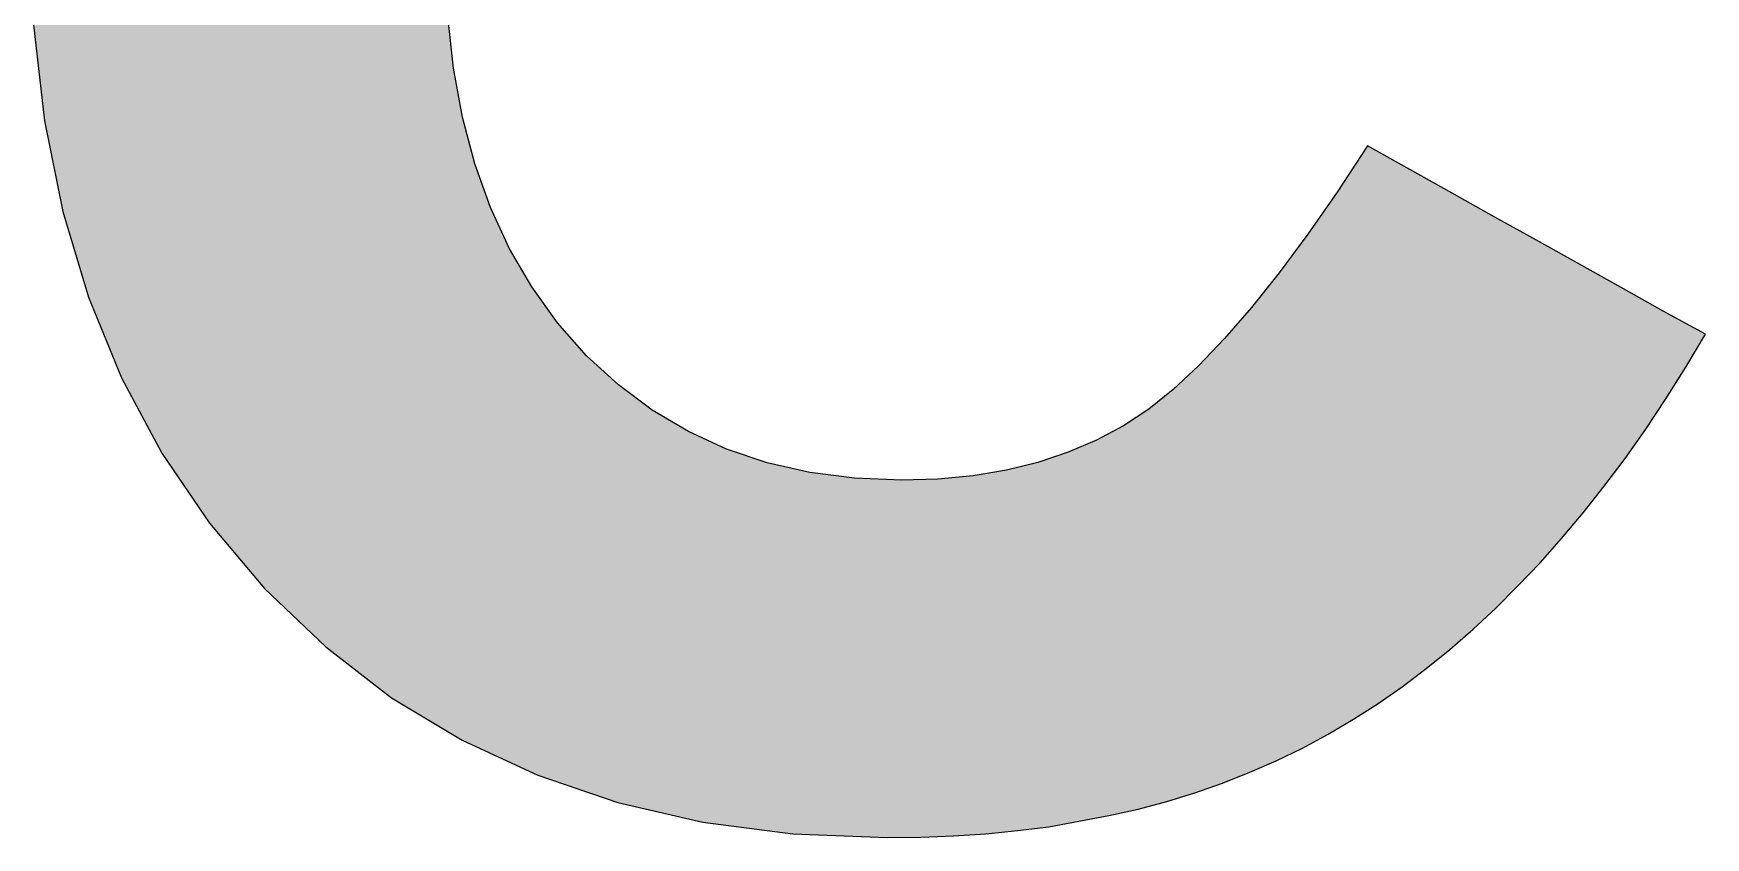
# Model space of a CAD drawing. Extents: x 198.6 to 210.1, y 62.9 to 66.
# Drawn here: x 208.827 to 210.14, y 63.573 to 64.205 of the extents above; entities that cross this region are included whole.
import ezdxf

# ---------------------------------------------------------------- set-up
doc = ezdxf.new("R2010")
doc.units = 0
doc.layers.add('LAYER_1', color=7, linetype='CONTINUOUS')

# ---------------------------------------------------------------- blocks, each defined once
blk = doc.blocks.new('*U10')
at = {"layer": 'LAYER_1', "color": 7}
for points in [[(209.1524, 63.6564), (209.1083, 64.905), (209.1524, 64.9325)], [(209.1083, 63.6829), (209.1004, 64.9001), (209.1083, 64.905)], [(209.1083, 63.6829), (209.1083, 64.905), (209.1524, 63.6564)], [(209.1004, 63.6891), (209.0567, 64.8651), (209.1004, 64.9001)], [(209.1004, 63.6891), (209.1004, 64.9001), (209.1083, 63.6829)], [(209.0567, 63.7229), (209.0499, 64.8598), (209.0567, 64.8651)], [(209.0567, 63.7229), (209.0567, 64.8651), (209.1004, 63.6891)], [(209.0499, 63.7293), (209.0086, 64.819), (209.0499, 64.8598)], [(209.0499, 63.7293), (209.0499, 64.8598), (209.0567, 63.7229)], [(209.0031, 63.7753), (208.9654, 64.7672), (209.0031, 64.8136)], [(209.0086, 63.7687), (209.0031, 64.8136), (209.0086, 64.819)], [(209.0031, 63.7753), (209.0031, 64.8136), (209.0086, 63.7687)], [(209.0086, 63.7687), (209.0086, 64.819), (209.0499, 63.7293)], [(208.9611, 63.8264), (208.928, 64.7112), (208.9611, 64.7619)], [(208.9654, 63.82), (208.9611, 64.7619), (208.9654, 64.7672)], [(208.9611, 63.8264), (208.9611, 64.7619), (208.9654, 63.82)], [(208.9654, 63.82), (208.9654, 64.7672), (209.0031, 63.7753)], [(208.9247, 63.8813), (208.8961, 64.6505), (208.9247, 64.7061)], [(208.928, 63.8752), (208.9247, 64.7061), (208.928, 64.7112)], [(208.9247, 63.8813), (208.9247, 64.7061), (208.928, 63.8752)], [(208.928, 63.8752), (208.928, 64.7112), (208.9611, 63.8264)], [(208.8941, 63.9395), (208.8703, 64.5866), (208.8941, 64.6465)], [(208.8961, 63.9344), (208.8941, 64.6465), (208.8961, 64.6505)], [(208.8941, 63.9395), (208.8941, 64.6465), (208.8961, 63.9344)], [(208.8961, 63.9344), (208.8961, 64.6505), (208.9247, 63.8813)], [(208.8689, 64.0024), (208.8501, 64.5189), (208.8689, 64.5831)], [(208.8703, 63.9978), (208.8689, 64.5831), (208.8703, 64.5866)], [(208.8689, 64.0024), (208.8689, 64.5831), (208.8703, 63.9978)], [(208.8703, 63.9978), (208.8703, 64.5866), (208.8941, 63.9395)], [(208.8493, 64.0692), (208.8357, 64.4467), (208.8493, 64.516)], [(208.8501, 64.065), (208.8493, 64.516), (208.8501, 64.5189)], [(208.8493, 64.0692), (208.8493, 64.516), (208.8501, 64.065)], [(208.8501, 64.065), (208.8501, 64.5189), (208.8689, 64.0024)], [(208.8353, 64.1393), (208.827, 64.3699), (208.8353, 64.445)], [(208.8357, 64.1363), (208.8353, 64.445), (208.8357, 64.4467)], [(208.8353, 64.1393), (208.8353, 64.445), (208.8357, 64.1363)], [(208.8357, 64.1363), (208.8357, 64.4467), (208.8493, 64.0692)], [(208.827, 64.2118), (208.827, 64.3699), (208.8353, 64.1393)], [(209.1524, 63.6564), (209.1524, 64.2186), (209.1547, 63.655)], [(209.1547, 63.655), (209.1547, 64.1981), (209.1569, 63.6537)], [(209.1569, 63.6537), (209.1569, 64.1777), (209.1638, 63.6495)], [(209.1638, 63.6495), (209.1638, 64.14), (209.164, 63.6494)], [(209.164, 63.6494), (209.164, 64.1391), (209.1735, 63.645)], [(209.8749, 63.6732), (209.8637, 64.0995), (209.8749, 64.1167)], [(209.1735, 63.645), (209.1735, 64.1038), (209.1738, 63.6449)], [(209.1738, 63.6449), (209.1738, 64.1025), (209.1776, 63.6431)], [(209.1776, 63.6431), (209.1776, 64.0919), (209.1821, 63.641)], [(209.8637, 63.6661), (209.8511, 64.0802), (209.8637, 64.0995)], [(209.1821, 63.641), (209.1821, 64.0793), (209.186, 63.6392)], [(209.8511, 63.6586), (209.8439, 64.0698), (209.8511, 64.0802)], [(209.186, 63.6392), (209.186, 64.0681), (209.1869, 63.6388)], [(209.1869, 63.6388), (209.1869, 64.0662), (209.1924, 63.6362)], [(209.8439, 63.6543), (209.828, 64.0471), (209.8439, 64.0698)], [(209.1924, 63.6362), (209.1924, 64.0543), (209.1938, 63.6356)], [(209.1938, 63.6356), (209.1938, 64.0513), (209.1981, 63.6336)], [(209.1981, 63.6336), (209.1981, 64.042), (209.201, 63.6322)], [(209.201, 63.6322), (209.201, 64.0357), (209.2045, 63.6306)], [(209.8237, 63.6433), (209.8055, 64.0168), (209.8237, 64.0413)], [(209.828, 63.6457), (209.8237, 64.0413), (209.828, 64.0471)], [(209.2045, 63.6306), (209.2045, 64.0298), (209.211, 63.6276)], [(209.211, 63.6276), (209.211, 64.0187), (209.212, 63.6271)], [(209.212, 63.6271), (209.212, 64.0169), (209.2126, 63.6268)], [(209.2126, 63.6268), (209.2126, 64.016), (209.2182, 63.6242)], [(209.8032, 63.6333), (209.7837, 63.9895), (209.8032, 64.014)], [(209.8055, 63.6344), (209.8032, 64.014), (209.8055, 64.0168)], [(209.2182, 63.6242), (209.2182, 64.0063), (209.2186, 63.624)], [(209.2186, 63.624), (209.2186, 64.0057), (209.2231, 63.622)], [(209.2231, 63.622), (209.2231, 63.9995), (209.2256, 63.6211)], [(209.2256, 63.6211), (209.2256, 63.9958), (209.2336, 63.6184)], [(209.2336, 63.6184), (209.2336, 63.9847), (209.2349, 63.6179)], [(209.2349, 63.6179), (209.2349, 63.9828), (209.2387, 63.6166)], [(209.7824, 63.6244), (209.7626, 63.9651), (209.7824, 63.988)], [(209.7837, 63.625), (209.7824, 63.988), (209.7837, 63.9895)], [(209.2387, 63.6166), (209.2387, 63.9775), (209.2418, 63.6156)], [(209.2418, 63.6156), (209.2418, 63.974), (209.2504, 63.6127)], [(209.2504, 63.6127), (209.2504, 63.9642), (209.2506, 63.6126)], [(209.2506, 63.6126), (209.2506, 63.964), (209.2596, 63.6096)], [(209.761, 63.6158), (209.7421, 63.9437), (209.761, 63.9635)], [(209.7626, 63.6164), (209.761, 63.9635), (209.7626, 63.9651)], [(209.2596, 63.6096), (209.2596, 63.9538), (209.2615, 63.6089)], [(209.2615, 63.6089), (209.2615, 63.9517), (209.2689, 63.6064)], [(209.2689, 63.6064), (209.2689, 63.9449), (209.2742, 63.6046)], [(209.7421, 63.6091), (209.7393, 63.9411), (209.7421, 63.9437)], [(209.2742, 63.6046), (209.2742, 63.94), (209.2761, 63.604)], [(209.2761, 63.604), (209.2761, 63.9383), (209.2785, 63.6032)], [(209.2785, 63.6032), (209.2785, 63.9361), (209.2861, 63.6006)], [(209.7393, 63.6082), (209.7223, 63.9251), (209.7393, 63.9411)], [(209.2861, 63.6006), (209.2861, 63.9292), (209.2865, 63.6005)], [(209.2865, 63.6005), (209.2865, 63.9289), (209.2887, 63.6)], [(209.2887, 63.6), (209.2887, 63.9272), (209.2892, 63.5999)], [(209.2892, 63.5999), (209.2892, 63.9269), (209.2992, 63.5976)], [(209.2992, 63.5976), (209.2992, 63.9194), (209.3099, 63.5951)], [(209.7171, 63.6013), (209.703, 63.9096), (209.7171, 63.921)], [(209.7223, 63.6029), (209.7171, 63.921), (209.7223, 63.9251)], [(209.3099, 63.5951), (209.3099, 63.9114), (209.3131, 63.5943)], [(209.3131, 63.5943), (209.3131, 63.9089), (209.3175, 63.5933)], [(209.3175, 63.5933), (209.3175, 63.9064), (209.3209, 63.5925)], [(209.3209, 63.5925), (209.3209, 63.9043), (209.3278, 63.5909)], [(209.6947, 63.5954), (209.6832, 63.8965), (209.6947, 63.9042)], [(209.703, 63.5976), (209.6947, 63.9042), (209.703, 63.9096)], [(209.3278, 63.5909), (209.3278, 63.9002), (209.3323, 63.5899)], [(209.3323, 63.5899), (209.3323, 63.8975), (209.3393, 63.5882)], [(209.3393, 63.5882), (209.3393, 63.8933), (209.3414, 63.5877)], [(209.3414, 63.5877), (209.3414, 63.8921), (209.3438, 63.5872)], [(209.3438, 63.5872), (209.3438, 63.8909), (209.3528, 63.5851)], [(209.6832, 63.5928), (209.6716, 63.8903), (209.6832, 63.8965)], [(209.3528, 63.5851), (209.3528, 63.8869), (209.3557, 63.5847)], [(209.3557, 63.5847), (209.3557, 63.8855), (209.3586, 63.5844)], [(209.3586, 63.5844), (209.3586, 63.8842), (209.3665, 63.5833)], [(209.3665, 63.5833), (209.3665, 63.8806), (209.3678, 63.5832)], [(209.3678, 63.5832), (209.3678, 63.88), (209.3715, 63.5827)], [(209.3715, 63.5827), (209.3715, 63.8783), (209.3802, 63.5816)], [(209.6482, 63.5858), (209.6397, 63.8759), (209.6482, 63.8794)], [(209.662, 63.5884), (209.6482, 63.8794), (209.662, 63.8852)], [(209.6716, 63.5903), (209.662, 63.8852), (209.6716, 63.8903)], [(209.3802, 63.5816), (209.3802, 63.8754), (209.3922, 63.5801)], [(209.3922, 63.5801), (209.3922, 63.8713), (209.3998, 63.5791)], [(209.3998, 63.5791), (209.3998, 63.8688), (209.4032, 63.5787)], [(209.4032, 63.5787), (209.4032, 63.8676), (209.4046, 63.5785)], [(209.4046, 63.5785), (209.4046, 63.8673), (209.4051, 63.5785)], [(209.4051, 63.5785), (209.4051, 63.8672), (209.4082, 63.5781)], [(209.4082, 63.5781), (209.4082, 63.8665), (209.417, 63.5769)], [(209.417, 63.5769), (209.417, 63.8645), (209.4234, 63.5761)], [(209.616, 63.5806), (209.6, 63.8639), (209.616, 63.8679)], [(209.6244, 63.5816), (209.616, 63.8679), (209.6244, 63.8707)], [(209.6397, 63.5843), (209.6244, 63.8707), (209.6397, 63.8759)], [(209.4234, 63.5761), (209.4234, 63.863), (209.4298, 63.5759)], [(209.4298, 63.5759), (209.4298, 63.8616), (209.4368, 63.5756)], [(209.4368, 63.5756), (209.4368, 63.86), (209.441, 63.5754)], [(209.441, 63.5754), (209.441, 63.8595), (209.4425, 63.5753)], [(209.4425, 63.5753), (209.4425, 63.8593), (209.4437, 63.5753)], [(209.4437, 63.5753), (209.4437, 63.8591), (209.4556, 63.5748)], [(209.4556, 63.5748), (209.4556, 63.8576), (209.4689, 63.5742)], [(209.4689, 63.5742), (209.4689, 63.8559), (209.472, 63.5741)], [(209.472, 63.5741), (209.472, 63.8555), (209.4809, 63.5737)], [(209.4809, 63.5737), (209.4809, 63.8551), (209.4811, 63.5737)], [(209.4811, 63.5737), (209.4811, 63.8551), (209.4813, 63.5737)], [(209.4813, 63.5737), (209.4813, 63.8551), (209.4814, 63.5737)], [(209.4814, 63.5737), (209.4814, 63.8551), (209.4816, 63.5737)], [(209.4816, 63.5737), (209.4816, 63.8551), (209.4818, 63.5737)], [(209.4818, 63.5737), (209.4818, 63.8551), (209.482, 63.5737)], [(209.482, 63.5737), (209.482, 63.8551), (209.4821, 63.5737)], [(209.4821, 63.5737), (209.4821, 63.8551), (209.4823, 63.5737)], [(209.4823, 63.5737), (209.4823, 63.8551), (209.4976, 63.573)], [(209.524, 63.5734), (209.5088, 63.8538), (209.524, 63.8544)], [(209.5374, 63.5739), (209.524, 63.8544), (209.5374, 63.8548)], [(209.5497, 63.5744), (209.5374, 63.8548), (209.5497, 63.8559)], [(209.565, 63.5754), (209.5497, 63.8559), (209.565, 63.8573)], [(209.5751, 63.5761), (209.565, 63.8573), (209.5751, 63.859)], [(209.5912, 63.5777), (209.5751, 63.859), (209.5912, 63.8617)], [(209.6, 63.5785), (209.5912, 63.8617), (209.6, 63.8639)]]:
    blk.add_solid(points, dxfattribs=at)
at = {"layer": 'LAYER_1', "color": 7, "extrusion": (0, 0, -1)}
for points in [[(-209.1547, 63.655), (-209.1524, 64.2186), (-209.1547, 64.1981)], [(-209.1569, 63.6537), (-209.1547, 64.1981), (-209.1569, 64.1777)], [(-209.1638, 63.6495), (-209.1569, 64.1777), (-209.1638, 64.14)], [(-209.164, 63.6494), (-209.1638, 64.14), (-209.164, 64.1391)], [(-209.1735, 63.645), (-209.164, 64.1391), (-209.1735, 64.1038)], [(-209.8749, 63.6732), (-209.8749, 64.1167), (-209.8831, 63.6785)], [(-209.8831, 63.6785), (-209.8749, 64.1167), (-209.8831, 64.112)], [(-209.1738, 63.6449), (-209.1735, 64.1038), (-209.1738, 64.1025)], [(-209.1776, 63.6431), (-209.1738, 64.1025), (-209.1776, 64.0919)], [(-209.8831, 63.6785), (-209.8831, 64.112), (-209.9021, 63.6915)], [(-209.9021, 63.6915), (-209.8831, 64.112), (-209.9021, 64.1014)], [(-209.9021, 63.6915), (-209.9021, 64.1014), (-209.9081, 63.6962)], [(-209.9081, 63.6962), (-209.9021, 64.1014), (-209.9081, 64.0981)], [(-209.1821, 63.641), (-209.1776, 64.0919), (-209.1821, 64.0793)], [(-209.8637, 63.6661), (-209.8637, 64.0995), (-209.8749, 63.6732)], [(-209.9081, 63.6962), (-209.9081, 64.0981), (-209.921, 63.706)], [(-209.921, 63.706), (-209.9081, 64.0981), (-209.921, 64.0908)], [(-209.921, 63.706), (-209.921, 64.0908), (-209.9395, 63.7208)], [(-209.9395, 63.7208), (-209.921, 64.0908), (-209.9395, 64.0804)], [(-209.186, 63.6392), (-209.1821, 64.0793), (-209.186, 64.0681)], [(-209.8511, 63.6586), (-209.8511, 64.0802), (-209.8637, 63.6661)], [(-209.9395, 63.7208), (-209.9395, 64.0804), (-209.9412, 63.7223)], [(-209.9412, 63.7223), (-209.9395, 64.0804), (-209.9412, 64.0795)], [(-209.9412, 63.7223), (-209.9412, 64.0795), (-209.9577, 63.7367)], [(-209.9577, 63.7367), (-209.9412, 64.0795), (-209.9577, 64.0702)], [(-209.1869, 63.6388), (-209.186, 64.0681), (-209.1869, 64.0662)], [(-209.1924, 63.6362), (-209.1869, 64.0662), (-209.1924, 64.0543)], [(-209.8439, 63.6543), (-209.8439, 64.0698), (-209.8511, 63.6586)], [(-209.9577, 63.7367), (-209.9577, 64.0702), (-209.9744, 63.7523)], [(-209.9744, 63.7523), (-209.9577, 64.0702), (-209.9744, 64.0609)], [(-209.1938, 63.6356), (-209.1924, 64.0543), (-209.1938, 64.0513)], [(-209.1981, 63.6336), (-209.1938, 64.0513), (-209.1981, 64.042)], [(-209.9744, 63.7523), (-209.9744, 64.0609), (-209.9755, 63.7532)], [(-209.9755, 63.7532), (-209.9744, 64.0609), (-209.9755, 64.0603)], [(-209.9755, 63.7532), (-209.9755, 64.0603), (-209.993, 63.7708)], [(-209.993, 63.7708), (-209.9755, 64.0603), (-209.993, 64.0506)], [(-209.993, 63.7708), (-209.993, 64.0506), (-210.0075, 63.786)], [(-210.0075, 63.786), (-209.993, 64.0506), (-210.0075, 64.0426)], [(-209.201, 63.6322), (-209.1981, 64.042), (-209.201, 64.0357)], [(-209.2045, 63.6306), (-209.201, 64.0357), (-209.2045, 64.0298)], [(-209.8237, 63.6433), (-209.8237, 64.0413), (-209.828, 63.6457)], [(-209.828, 63.6457), (-209.828, 64.0471), (-209.8439, 63.6543)], [(-210.0075, 63.786), (-210.0075, 64.0426), (-210.0104, 63.789)], [(-210.0104, 63.789), (-210.0075, 64.0426), (-210.0104, 64.041)], [(-210.0104, 63.789), (-210.0104, 64.041), (-210.0273, 63.808)], [(-210.0273, 63.808), (-210.0104, 64.041), (-210.0273, 64.0315)], [(-209.211, 63.6276), (-209.2045, 64.0298), (-209.211, 64.0187)], [(-210.0273, 63.808), (-210.0273, 64.0315), (-210.0408, 63.8242)], [(-210.0408, 63.8242), (-210.0273, 64.0315), (-210.0408, 64.024)], [(-210.0408, 63.8242), (-210.0408, 64.024), (-210.0442, 63.8283)], [(-210.0442, 63.8283), (-210.0408, 64.024), (-210.0442, 64.0221)], [(-210.0442, 63.8283), (-210.0442, 64.0221), (-210.0607, 63.8493)], [(-210.0607, 63.8493), (-210.0442, 64.0221), (-210.0607, 64.0128)], [(-209.212, 63.6271), (-209.211, 64.0187), (-209.212, 64.0169)], [(-209.2126, 63.6268), (-209.212, 64.0169), (-209.2126, 64.016)], [(-209.2182, 63.6242), (-209.2126, 64.016), (-209.2182, 64.0063)], [(-209.8032, 63.6333), (-209.8032, 64.014), (-209.8055, 63.6344)], [(-209.8055, 63.6344), (-209.8055, 64.0168), (-209.8237, 63.6433)], [(-210.0607, 63.8493), (-210.0607, 64.0128), (-210.074, 63.8669)], [(-210.074, 63.8669), (-210.0607, 64.0128), (-210.074, 64.0054)], [(-209.2186, 63.624), (-209.2182, 64.0063), (-209.2186, 64.0057)], [(-209.2231, 63.622), (-209.2186, 64.0057), (-209.2231, 63.9995)], [(-209.2256, 63.6211), (-209.2231, 63.9995), (-209.2256, 63.9958)], [(-209.2336, 63.6184), (-209.2256, 63.9958), (-209.2336, 63.9847)], [(-210.074, 63.8669), (-210.074, 64.0054), (-210.0771, 63.871)], [(-210.0771, 63.871), (-210.074, 64.0054), (-210.0771, 64.0037)], [(-210.0771, 63.871), (-210.0771, 64.0037), (-210.0933, 63.8941)], [(-210.0933, 63.8941), (-210.0771, 64.0037), (-210.0933, 63.9945)], [(-209.2349, 63.6179), (-209.2336, 63.9847), (-209.2349, 63.9828)], [(-209.2387, 63.6166), (-209.2349, 63.9828), (-209.2387, 63.9775)], [(-209.7824, 63.6244), (-209.7824, 63.988), (-209.7837, 63.625)], [(-209.7837, 63.625), (-209.7837, 63.9895), (-209.8032, 63.6333)], [(-210.0933, 63.8941), (-210.0933, 63.9945), (-210.1071, 63.9148)], [(-210.1071, 63.9148), (-210.0933, 63.9945), (-210.1071, 63.9868)], [(-210.1071, 63.9148), (-210.1071, 63.9868), (-210.1091, 63.9179)], [(-210.1091, 63.9179), (-210.1071, 63.9868), (-210.1091, 63.9857)], [(-210.1091, 63.9179), (-210.1091, 63.9857), (-210.1248, 63.9427)], [(-210.1248, 63.9427), (-210.1091, 63.9857), (-210.1248, 63.977)], [(-209.2418, 63.6156), (-209.2387, 63.9775), (-209.2418, 63.974)], [(-209.2504, 63.6127), (-209.2418, 63.974), (-209.2504, 63.9642)], [(-210.1248, 63.9427), (-210.1248, 63.977), (-210.1403, 63.9685)], [(-209.2506, 63.6126), (-209.2504, 63.9642), (-209.2506, 63.964)], [(-209.2596, 63.6096), (-209.2506, 63.964), (-209.2596, 63.9538)], [(-209.761, 63.6158), (-209.761, 63.9635), (-209.7626, 63.6164)], [(-209.7626, 63.6164), (-209.7626, 63.9651), (-209.7824, 63.6244)], [(-209.2615, 63.6089), (-209.2596, 63.9538), (-209.2615, 63.9517)], [(-209.2689, 63.6064), (-209.2615, 63.9517), (-209.2689, 63.9449)], [(-209.2742, 63.6046), (-209.2689, 63.9449), (-209.2742, 63.94)], [(-209.7421, 63.6091), (-209.7421, 63.9437), (-209.761, 63.6158)], [(-209.2761, 63.604), (-209.2742, 63.94), (-209.2761, 63.9383)], [(-209.2785, 63.6032), (-209.2761, 63.9383), (-209.2785, 63.9361)], [(-209.2861, 63.6006), (-209.2785, 63.9361), (-209.2861, 63.9292)], [(-209.7393, 63.6082), (-209.7393, 63.9411), (-209.7421, 63.6091)], [(-209.2865, 63.6005), (-209.2861, 63.9292), (-209.2865, 63.9289)], [(-209.2887, 63.6), (-209.2865, 63.9289), (-209.2887, 63.9272)], [(-209.2892, 63.5999), (-209.2887, 63.9272), (-209.2892, 63.9269)], [(-209.2992, 63.5976), (-209.2892, 63.9269), (-209.2992, 63.9194)], [(-209.3099, 63.5951), (-209.2992, 63.9194), (-209.3099, 63.9114)], [(-209.7171, 63.6013), (-209.7171, 63.921), (-209.7223, 63.6029)], [(-209.7223, 63.6029), (-209.7223, 63.9251), (-209.7393, 63.6082)], [(-209.3131, 63.5943), (-209.3099, 63.9114), (-209.3131, 63.9089)], [(-209.3175, 63.5933), (-209.3131, 63.9089), (-209.3175, 63.9064)], [(-209.3209, 63.5925), (-209.3175, 63.9064), (-209.3209, 63.9043)], [(-209.3278, 63.5909), (-209.3209, 63.9043), (-209.3278, 63.9002)], [(-209.6947, 63.5954), (-209.6947, 63.9042), (-209.703, 63.5976)], [(-209.703, 63.5976), (-209.703, 63.9096), (-209.7171, 63.6013)], [(-209.3323, 63.5899), (-209.3278, 63.9002), (-209.3323, 63.8975)], [(-209.3393, 63.5882), (-209.3323, 63.8975), (-209.3393, 63.8933)], [(-209.3414, 63.5877), (-209.3393, 63.8933), (-209.3414, 63.8921)], [(-209.3438, 63.5872), (-209.3414, 63.8921), (-209.3438, 63.8909)], [(-209.3528, 63.5851), (-209.3438, 63.8909), (-209.3528, 63.8869)], [(-209.6832, 63.5928), (-209.6832, 63.8965), (-209.6947, 63.5954)], [(-209.3557, 63.5847), (-209.3528, 63.8869), (-209.3557, 63.8855)], [(-209.3586, 63.5844), (-209.3557, 63.8855), (-209.3586, 63.8842)], [(-209.3665, 63.5833), (-209.3586, 63.8842), (-209.3665, 63.8806)], [(-209.3678, 63.5832), (-209.3665, 63.8806), (-209.3678, 63.88)], [(-209.3715, 63.5827), (-209.3678, 63.88), (-209.3715, 63.8783)], [(-209.3802, 63.5816), (-209.3715, 63.8783), (-209.3802, 63.8754)], [(-209.6482, 63.5858), (-209.6482, 63.8794), (-209.662, 63.5884)], [(-209.662, 63.5884), (-209.662, 63.8852), (-209.6716, 63.5903)], [(-209.6716, 63.5903), (-209.6716, 63.8903), (-209.6832, 63.5928)], [(-209.3922, 63.5801), (-209.3802, 63.8754), (-209.3922, 63.8713)], [(-209.3998, 63.5791), (-209.3922, 63.8713), (-209.3998, 63.8688)], [(-209.4032, 63.5787), (-209.3998, 63.8688), (-209.4032, 63.8676)], [(-209.4046, 63.5785), (-209.4032, 63.8676), (-209.4046, 63.8673)], [(-209.4051, 63.5785), (-209.4046, 63.8673), (-209.4051, 63.8672)], [(-209.4082, 63.5781), (-209.4051, 63.8672), (-209.4082, 63.8665)], [(-209.417, 63.5769), (-209.4082, 63.8665), (-209.417, 63.8645)], [(-209.4234, 63.5761), (-209.417, 63.8645), (-209.4234, 63.863)], [(-209.616, 63.5806), (-209.616, 63.8679), (-209.6244, 63.5816)], [(-209.6244, 63.5816), (-209.6244, 63.8707), (-209.6397, 63.5843)], [(-209.6397, 63.5843), (-209.6397, 63.8759), (-209.6482, 63.5858)], [(-209.4298, 63.5759), (-209.4234, 63.863), (-209.4298, 63.8616)], [(-209.4368, 63.5756), (-209.4298, 63.8616), (-209.4368, 63.86)], [(-209.441, 63.5754), (-209.4368, 63.86), (-209.441, 63.8595)], [(-209.4425, 63.5753), (-209.441, 63.8595), (-209.4425, 63.8593)], [(-209.4437, 63.5753), (-209.4425, 63.8593), (-209.4437, 63.8591)], [(-209.4556, 63.5748), (-209.4437, 63.8591), (-209.4556, 63.8576)], [(-209.4689, 63.5742), (-209.4556, 63.8576), (-209.4689, 63.8559)], [(-209.472, 63.5741), (-209.4689, 63.8559), (-209.472, 63.8555)], [(-209.4809, 63.5737), (-209.472, 63.8555), (-209.4809, 63.8551)], [(-209.4811, 63.5737), (-209.4809, 63.8551), (-209.4811, 63.8551)], [(-209.4813, 63.5737), (-209.4811, 63.8551), (-209.4813, 63.8551)], [(-209.4814, 63.5737), (-209.4813, 63.8551), (-209.4814, 63.8551)], [(-209.4816, 63.5737), (-209.4814, 63.8551), (-209.4816, 63.8551)], [(-209.4818, 63.5737), (-209.4816, 63.8551), (-209.4818, 63.8551)], [(-209.482, 63.5737), (-209.4818, 63.8551), (-209.482, 63.8551)], [(-209.4821, 63.5737), (-209.482, 63.8551), (-209.4821, 63.8551)], [(-209.4823, 63.5737), (-209.4821, 63.8551), (-209.4823, 63.8551)], [(-209.4976, 63.573), (-209.4823, 63.8551), (-209.4976, 63.8543)], [(-209.4976, 63.573), (-209.4976, 63.8543), (-209.5088, 63.5732)], [(-209.5088, 63.5732), (-209.4976, 63.8543), (-209.5088, 63.8538)], [(-209.5088, 63.5732), (-209.5088, 63.8538), (-209.524, 63.5734)], [(-209.524, 63.5734), (-209.524, 63.8544), (-209.5374, 63.5739)], [(-209.5374, 63.5739), (-209.5374, 63.8548), (-209.5497, 63.5744)], [(-209.5497, 63.5744), (-209.5497, 63.8559), (-209.565, 63.5754)], [(-209.565, 63.5754), (-209.565, 63.8573), (-209.5751, 63.5761)], [(-209.5751, 63.5761), (-209.5751, 63.859), (-209.5912, 63.5777)], [(-209.5912, 63.5777), (-209.5912, 63.8617), (-209.6, 63.5785)], [(-209.6, 63.5785), (-209.6, 63.8639), (-209.616, 63.5806)]]:
    blk.add_solid(points, dxfattribs=at)

msp = doc.modelspace()

# ---------------------------------------------------------------- linework, layer by layer
at = {"layer": 'LAYER_1'}
for points in [[(208.827, 64.2118), (208.8357, 64.1363), (208.8501, 64.065), (208.8703, 63.9978), (208.8961, 63.9344), (208.928, 63.8752), (208.9654, 63.82), (209.0086, 63.7687), (209.0567, 63.7229), (209.1083, 63.6829), (209.1638, 63.6495), (209.2231, 63.622), (209.2861, 63.6006), (209.3528, 63.5851), (209.4234, 63.5761), (209.4976, 63.573), (209.524, 63.5734), (209.5497, 63.5744), (209.5751, 63.5761), (209.6, 63.5785), (209.6244, 63.5816), (209.6482, 63.5858), (209.6716, 63.5903), (209.6947, 63.5954), (209.7171, 63.6013), (209.7393, 63.6082), (209.761, 63.6158), (209.7824, 63.6244), (209.8032, 63.6333), (209.8237, 63.6433), (209.8439, 63.6543), (209.8637, 63.6661), (209.8831, 63.6785), (209.9021, 63.6915), (209.921, 63.706), (209.9395, 63.7208), (209.9577, 63.7367), (209.9755, 63.7532), (209.993, 63.7708), (210.0104, 63.789), (210.0273, 63.808), (210.0442, 63.8283), (210.0607, 63.8493), (210.0771, 63.871), (210.0933, 63.8941), (210.1091, 63.9179), (210.1248, 63.9427), (210.1403, 63.9685), (210.1071, 63.9868), (210.074, 64.0054), (210.0408, 64.024), (210.0075, 64.0426), (209.9744, 64.0609), (209.9412, 64.0795), (209.9081, 64.0981), (209.8749, 64.1167), (209.8749, 64.1167)], [(209.8749, 64.1167), (209.8511, 64.0802), (209.828, 64.0471), (209.8055, 64.0168), (209.7837, 63.9895), (209.7626, 63.9651), (209.7421, 63.9437), (209.7223, 63.9251), (209.703, 63.9096), (209.6832, 63.8965), (209.662, 63.8852), (209.6397, 63.8759), (209.616, 63.8679), (209.5912, 63.8617), (209.565, 63.8573), (209.5374, 63.8548), (209.5088, 63.8538), (209.472, 63.8555), (209.4368, 63.86), (209.4032, 63.8676), (209.3715, 63.8783), (209.3414, 63.8921), (209.3131, 63.9089), (209.2865, 63.9289), (209.2615, 63.9517), (209.2387, 63.9775), (209.2186, 64.0057), (209.201, 64.0357), (209.186, 64.0681), (209.1738, 64.1025), (209.164, 64.1391), (209.1569, 64.1777), (209.1524, 64.2186)]]:
    msp.add_lwpolyline(points, dxfattribs=at)

# ---------------------------------------------------------------- block references
at = {"layer": 'LAYER_1', "color": 7}
msp.add_blockref('*U10', (0, 0), dxfattribs=at)

doc.saveas('drawing.dxf')
